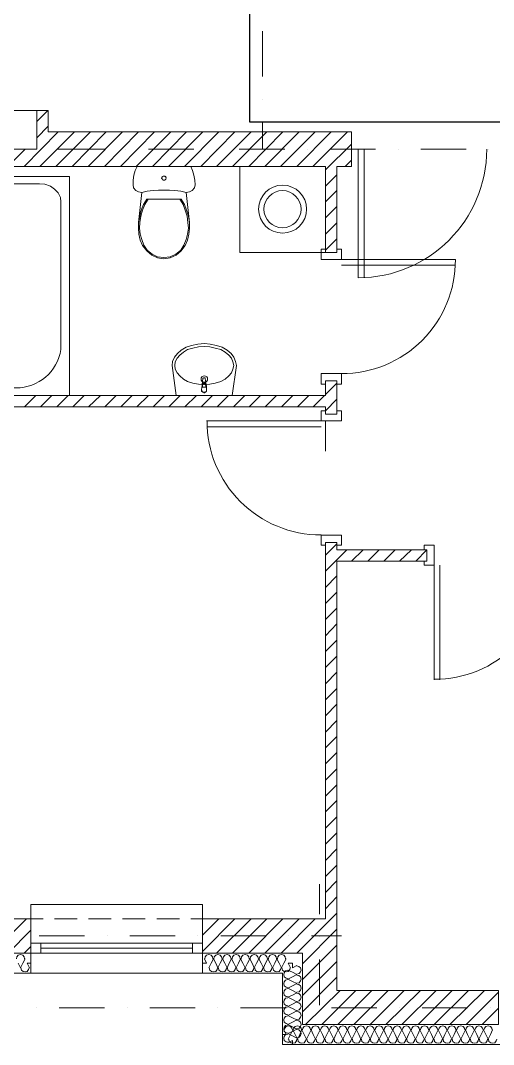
# Model space of a CAD drawing. Header units: millimetres. Extents: x 440 to 72591, y -28954 to 25941.
# Drawn here: x 18097 to 21405, y -24287 to -17130 of the extents above; entities that cross this region are included whole.
import ezdxf

# ---------------------------------------------------------------- set-up
doc = ezdxf.new("R2010")
doc.units = ezdxf.units.MM
doc.layers.add('podkład', color=7, linetype='Continuous')
doc.layers.add('rury', color=2, linetype='Continuous')

msp = doc.modelspace()

# ---------------------------------------------------------------- linework, layer by layer
at = {"layer": 'podkład', "color": 7, "lineweight": 5, "transparency": 33554572}
for points in [[(27249.7, -9973.1), (27249.7, -18290.6), (26849.7, -18290.6), (26849.7, -24287.4), (26217.9, -24287.4), (26217.9, -24147.7), (25217.9, -24147.7), (25217.9, -24287.4), (19929, -24287.4), (19929, -23789), (17030.6, -23789), (17030.6, -22789), (14649.7, -22789), (14649.7, -23789), (11751.2, -23789)], [(18211.6, -17760.4), (17411.6, -17760.4)], [(18430.6, -18030.2), (18690.9, -18030.2)], [(20500.4, -18030.2), (20500.4, -18928.7)], [(20014.7, -18150.9), (19751.2, -18150.9)], [(18944.9, -18331.8), (18922.7, -18541.3), (18932.2, -18496.9), (18941.7, -18455.6), (18957.6, -18417.5), (18979.8, -18379.4), (19221.1, -18379.4), (19243.3, -18417.5), (19259.2, -18455.6), (19271.9, -18496.9), (19278.2, -18541.3), (19256, -18331.8)], [(19211.6, -18379.4), (19233.8, -18417.5), (19249.7, -18455.6), (19262.4, -18496.9), (19268.7, -18541.3), (19271.9, -18582.6), (19265.5, -18623.9), (19256, -18662), (19240.1, -18700.1), (19217.9, -18735), (19183, -18763.6), (19144.9, -18782.6), (19100.4, -18785.8), (19056, -18782.6), (19017.9, -18763.6), (18983, -18735), (18960.8, -18700.1), (18944.9, -18662), (18935.4, -18623.9), (18929, -18582.6), (18932.2, -18541.3), (18938.5, -18496.9), (18951.2, -18455.6), (18967.1, -18417.5), (18989.3, -18379.4)], [(19278.2, -18541.3), (19278.2, -18582.6), (19275.1, -18623.9), (19265.5, -18665.2), (19249.7, -18703.3), (19221.1, -18741.3), (19186.2, -18769.9), (19144.9, -18789), (19100.4, -18795.3), (19056, -18789), (19014.7, -18769.9), (18979.8, -18741.3), (18951.2, -18703.3), (18935.4, -18665.2), (18925.8, -18623.9), (18922.7, -18582.6), (18922.7, -18541.3)], [(20341.7, -18801.7), (20341.7, -18728.6), (20310, -18728.6)], [(20341.7, -18839.8), (21138.5, -18839.8)], [(20310, -19671.5), (20341.7, -19671.5), (20341.7, -19598.5), (20198.9, -19598.5), (20198.9, -19671.5), (20230.6, -19671.5)], [(19363.9, -19709.6), (19367.1, -19681), (19363.9, -19709.6), (19363.9, -19712.8), (19363.9, -19716), (19367.1, -19719.1), (19367.1, -19722.3), (19370.3, -19725.5), (19373.5, -19728.6), (19376.6, -19728.6), (19379.8, -19728.6), (19383, -19728.6), (19386.2, -19728.6), (19389.3, -19728.6), (19392.5, -19728.6), (19392.5, -19725.5), (19395.7, -19722.3), (19398.9, -19719.1), (19398.9, -19716), (19398.9, -19712.8), (19398.9, -19709.6), (19398.9, -19681), (19398.9, -19709.6)], [(19395.7, -19674.7), (19395.7, -19677.9), (19398.9, -19681), (19395.7, -19677.9), (19395.7, -19674.7), (19392.5, -19671.5), (19389.3, -19668.3), (19386.2, -19668.3), (19383, -19665.2), (19379.8, -19665.2), (19376.6, -19668.3), (19373.5, -19668.3), (19370.3, -19671.5), (19367.1, -19674.7)], [(19367.1, -19674.7), (19367.1, -19674.7)], [(19389.3, -19674.7), (19389.3, -19674.7)], [(19395.7, -19674.7), (19395.7, -19674.7)], [(19186.2, -19750.9), (19186.2, -19750.9)], [(19398.9, -19706.4), (19398.9, -19709.6), (19398.9, -19712.8), (19398.9, -19716), (19398.9, -19719.1), (19398.9, -19722.3), (19395.7, -19722.3), (19392.5, -19725.5), (19392.5, -19728.6), (19389.3, -19728.6), (19386.2, -19731.8), (19383, -19731.8), (19379.8, -19731.8), (19376.6, -19728.6), (19373.5, -19728.6), (19370.3, -19725.5), (19367.1, -19722.3), (19363.9, -19722.3), (19363.9, -19719.1), (19363.9, -19716), (19363.9, -19712.8), (19363.9, -19709.6), (19363.9, -19706.4)], [(19363.9, -19709.6), (19363.9, -19709.6)], [(19363.9, -19712.8), (19363.9, -19712.8)], [(19392.5, -19693.7), (19370.3, -19693.7)], [(19398.9, -19709.6), (19398.9, -19709.6)], [(19398.9, -19712.8), (19398.9, -19712.8)], [(20310, -19858.8), (20341.7, -19858.8), (20341.7, -19928.6), (20198.9, -19928.6), (20198.9, -19858.8), (20230.6, -19858.8)], [(20198.9, -19928.6), (19398.9, -19928.6)], [(20230.6, -20141.3), (20230.6, -19928.6)], [(20198.9, -19969.9), (19402, -19969.9)], [(20310, -20798.5), (20341.7, -20798.5), (20341.7, -20728.6), (20198.9, -20728.6), (20198.9, -20798.5), (20230.6, -20798.5)], [(20919.5, -20830.2), (20919.5, -20798.5), (20989.3, -20798.5), (20989.3, -20938.2), (20919.5, -20938.2), (20919.5, -20909.6)], [(20989.3, -20938.2), (20989.3, -21738.2)], [(21030.6, -20938.2), (21030.6, -21738.2)], [(20230.6, -23239.8), (20230.6, -22979.4)], [(19370.3, -23408), (19370.3, -23309.6), (18170.3, -23309.6), (18170.3, -23408)], [(20310, -23427.1), (20310, -23687.4)], [(18170.3, -23789), (18170.3, -23649.3), (18240.1, -23649.3), (19300.4, -23649.3), (19300.4, -23579.4)], [(18170.3, -23579.4), (19370.3, -23579.4)], [(18240.1, -23579.4), (18240.1, -23649.3)], [(18240.1, -23614.4), (19300.4, -23614.4)], [(19300.4, -23649.3), (19370.3, -23649.3), (19370.3, -23789)], [(20468.7, -23909.6), (20729, -23909.6)]]:
    msp.add_lwpolyline(points, dxfattribs=at)
at = {"layer": 'podkład', "color": 6, "lineweight": 5, "transparency": 33554572}
for points in [[(19789.3, -17522.3), (19789.3, -17204.8)], [(19789.3, -17681), (19789.3, -17681)], [(19789.3, -18030.2), (19789.3, -17839.8)], [(18198.9, -18030.2), (18198.9, -18030.2)], [(18357.6, -18030.2), (18675.1, -18030.2)], [(18833.8, -18030.2), (18833.8, -18030.2)], [(18992.5, -18030.2), (19310, -18030.2)], [(19468.7, -18030.2), (19468.7, -18030.2)], [(19627.4, -18030.2), (19944.9, -18030.2)], [(20103.6, -18030.2), (20103.6, -18030.2)], [(20262.4, -18030.2), (20579.8, -18030.2)], [(20738.5, -18030.2), (20738.5, -18030.2)], [(20897.3, -18030.2), (21214.7, -18030.2)], [(21373.5, -18030.2), (21373.5, -18030.2)], [(20189.3, -23166.7), (20189.3, -23376.3)], [(18227.4, -23528.6), (18544.9, -23528.6)], [(18703.6, -23528.6), (18703.6, -23528.6)], [(18862.4, -23528.6), (19179.8, -23528.6)], [(19338.5, -23528.6), (19338.5, -23528.6)], [(19497.3, -23528.6), (19814.7, -23528.6)], [(19973.5, -23528.6), (19973.5, -23528.6)], [(20132.2, -23528.6), (20341.7, -23528.6)], [(20189.3, -23535), (20189.3, -23535)], [(20189.3, -23693.7), (20189.3, -24011.2)], [(18208.4, -24030.2), (18208.4, -24030.2)], [(18367.1, -24030.2), (18684.6, -24030.2)], [(18843.3, -24030.2), (18843.3, -24030.2)], [(19002, -24030.2), (19319.5, -24030.2)], [(19478.2, -24030.2), (19478.2, -24030.2)], [(19637, -24030.2), (19954.4, -24030.2)], [(20113.1, -24030.2), (20113.1, -24030.2)], [(20271.9, -24030.2), (20589.3, -24030.2)], [(20748.1, -24030.2), (20748.1, -24030.2)], [(20906.8, -24030.2), (21224.3, -24030.2)], [(21383, -24030.2), (21383, -24030.2)], [(20189.3, -24169.9), (20189.3, -24169.9)]]:
    msp.add_lwpolyline(points, dxfattribs=at)
at = {"layer": 'podkład', "color": 1, "lineweight": 5, "transparency": 33554572}
for points in [[(17411.6, -18030.2), (18211.6, -18030.2), (18211.6, -17760.4), (18290.9, -17760.4), (18290.9, -17909.6), (20411.6, -17909.6), (20411.6, -18150.9), (20310, -18150.9), (20310, -18750.9), (20230.6, -18750.9), (20230.6, -18150.9), (17690.9, -18150.9)], [(17690.9, -19750.9), (20230.6, -19750.9), (20230.6, -19649.3), (20310, -19649.3), (20310, -19881), (20230.6, -19881), (20230.6, -19830.2), (17411.6, -19830.2)], [(17411.6, -23408), (18170.3, -23408), (18170.3, -23649.3), (17170.3, -23649.3)]]:
    msp.add_lwpolyline(points, dxfattribs=at)
at = {"layer": 'podkład', "color": 8, "lineweight": 5, "true_color": 0x808080, "transparency": 33554572}
for points in [[(18211.6, -17836.6), (18287.7, -17760.4)], [(18211.6, -17950.9), (18290.9, -17868.3)], [(18122.7, -18150.9), (18360.8, -17909.6)], [(18233.8, -18150.9), (18475.1, -17909.6)], [(18344.9, -18150.9), (18586.2, -17909.6)], [(18459.2, -18150.9), (18697.3, -17909.6)], [(18570.3, -18150.9), (18811.6, -17909.6)], [(18684.6, -18150.9), (18922.7, -17909.6)], [(18795.7, -18150.9), (19033.8, -17909.6)], [(18906.8, -18150.9), (19148.1, -17909.6)], [(19021.1, -18150.9), (19259.2, -17909.6)], [(19132.2, -18150.9), (19373.5, -17909.6)], [(19243.3, -18150.9), (19484.6, -17909.6)], [(19357.6, -18150.9), (19595.7, -17909.6)], [(19468.7, -18150.9), (19710, -17909.6)], [(19579.8, -18150.9), (19821.1, -17909.6)], [(19694.1, -18150.9), (19932.2, -17909.6)], [(19805.2, -18150.9), (20046.5, -17909.6)], [(19916.3, -18150.9), (20157.6, -17909.6)], [(20030.6, -18150.9), (20268.7, -17909.6)], [(20141.7, -18150.9), (20383, -17909.6)], [(18008.4, -18150.9), (18129, -18030.2)], [(20230.6, -18173.1), (20411.6, -17995.3)], [(20367.1, -18150.9), (20411.6, -18106.4)], [(20230.6, -18287.4), (20310, -18208)], [(20230.6, -18398.5), (20310, -18319.1)], [(20230.6, -18509.6), (20310, -18430.2)], [(20230.6, -18623.9), (20310, -18544.5)], [(20230.6, -18735), (20310, -18655.6)], [(20230.6, -19744.5), (20310, -19665.2)], [(18125.8, -19830.2), (18205.2, -19750.9)], [(18237, -19830.2), (18316.3, -19750.9)], [(18351.2, -19830.2), (18430.6, -19750.9)], [(18462.4, -19830.2), (18541.7, -19750.9)], [(18573.5, -19830.2), (18656, -19750.9)], [(18687.8, -19830.2), (18767.1, -19750.9)], [(18798.9, -19830.2), (18878.2, -19750.9)], [(18910, -19830.2), (18992.5, -19750.9)], [(19024.3, -19830.2), (19103.6, -19750.9)], [(19135.4, -19830.2), (19214.7, -19750.9)], [(19246.5, -19830.2), (19329, -19750.9)], [(19360.8, -19830.2), (19440.1, -19750.9)], [(19471.9, -19830.2), (19551.2, -19750.9)], [(19586.2, -19830.2), (19665.5, -19750.9)], [(19697.3, -19830.2), (19776.6, -19750.9)], [(19808.4, -19830.2), (19887.7, -19750.9)], [(19922.7, -19830.2), (20002, -19750.9)], [(20033.8, -19830.2), (20113.1, -19750.9)], [(20144.9, -19830.2), (20224.3, -19750.9)], [(20230.6, -19858.8), (20310, -19776.3)], [(20230.6, -20868.3), (20310, -20789)], [(20230.6, -20979.4), (20379.8, -20830.2)], [(20411.6, -20909.6), (20494.1, -20830.2)], [(20525.8, -20909.6), (20605.2, -20830.2)], [(20637, -20909.6), (20716.3, -20830.2)], [(20748.1, -20909.6), (20830.6, -20830.2)], [(20862.4, -20909.6), (20938.5, -20830.2)], [(20230.6, -21093.7), (20310, -21011.2)], [(20230.6, -21204.8), (20310, -21125.5)], [(20230.6, -21316), (20310, -21236.6)], [(20230.6, -21430.2), (20310, -21347.7)], [(20230.6, -21541.3), (20310, -21462)], [(20230.6, -21652.5), (20310, -21573.1)], [(20230.6, -21766.7), (20310, -21684.2)], [(20230.6, -21877.9), (20310, -21798.5)], [(20230.6, -21989), (20310, -21909.6)], [(20230.6, -22103.3), (20310, -22023.9)], [(20230.6, -22214.4), (20310, -22135)], [(20230.6, -22325.5), (20310, -22246.1)], [(20230.6, -22439.8), (20310, -22360.4)], [(20230.6, -22550.9), (20310, -22471.5)], [(20230.6, -22662), (20310, -22582.6)], [(20230.6, -22776.3), (20310, -22696.9)], [(20230.6, -22887.4), (20310, -22808)], [(20230.6, -23001.7), (20310, -22919.1)], [(20230.6, -23112.8), (20310, -23033.4)], [(20230.6, -23223.9), (20310, -23144.5)], [(20230.6, -23338.2), (20310, -23255.6)], [(20030.6, -23649.3), (20310, -23369.9)], [(17897.3, -23649.3), (18138.5, -23408)], [(19370.3, -23411.2), (19373.5, -23408)], [(19370.3, -23522.3), (19484.6, -23408)], [(19370.3, -23636.6), (19595.7, -23408)], [(19468.7, -23649.3), (19710, -23408)], [(19579.8, -23649.3), (19821.1, -23408)], [(19694.1, -23649.3), (19932.2, -23408)], [(19805.2, -23649.3), (20046.5, -23408)], [(19919.5, -23649.3), (20157.6, -23408)], [(18011.6, -23649.3), (18170.3, -23487.4)], [(20068.7, -23722.3), (20310, -23481)], [(18122.7, -23649.3), (18170.3, -23601.7)], [(20068.7, -23833.4), (20310, -23592.1)], [(18125.8, -23687.4), (18122.7, -23674.7), (18113.1, -23662), (18097.3, -23658.8), (18081.4, -23662), (18071.9, -23674.7), (18068.7, -23687.4)], [(18081.4, -23719.1), (18097.3, -23750.9), (18113.1, -23719.1), (18129, -23687.4)], [(19370.3, -23719.1), (19398.9, -23719.1), (19383, -23687.4)], [(19443.3, -23687.4), (19440.1, -23674.7), (19430.6, -23662), (19414.7, -23658.8), (19398.9, -23662), (19389.3, -23674.7), (19386.2, -23687.4)], [(19414.7, -23750.9), (19430.6, -23719.1), (19446.5, -23687.4), (19462.4, -23719.1), (19478.2, -23750.9), (19494.1, -23719.1), (19510, -23687.4), (19525.8, -23719.1), (19541.7, -23750.9), (19557.6, -23719.1), (19573.5, -23687.4), (19589.3, -23719.1), (19605.2, -23750.9), (19621.1, -23719.1), (19637, -23687.4), (19652.8, -23719.1), (19668.7, -23750.9), (19684.6, -23719.1), (19700.4, -23687.4), (19716.3, -23719.1), (19732.2, -23750.9), (19748.1, -23719.1), (19763.9, -23687.4), (19779.8, -23719.1), (19795.7, -23750.9), (19811.6, -23719.1), (19827.4, -23687.4), (19843.3, -23719.1), (19859.2, -23750.9), (19875.1, -23719.1), (19890.9, -23687.4), (19906.8, -23719.1), (19922.7, -23750.9), (19938.5, -23719.1), (19954.4, -23687.4)], [(19506.8, -23687.4), (19503.6, -23674.7), (19494.1, -23662), (19478.2, -23658.8), (19462.4, -23662), (19452.8, -23674.7), (19449.7, -23687.4)], [(19570.3, -23687.4), (19567.1, -23674.7), (19557.6, -23662), (19541.7, -23658.8), (19525.8, -23662), (19516.3, -23674.7), (19513.1, -23687.4)], [(19633.8, -23687.4), (19630.6, -23674.7), (19621.1, -23662), (19605.2, -23658.8), (19589.3, -23662), (19579.8, -23674.7), (19576.6, -23687.4)], [(19697.3, -23687.4), (19694.1, -23674.7), (19684.6, -23662), (19668.7, -23658.8), (19652.8, -23662), (19643.3, -23674.7), (19640.1, -23687.4)], [(19760.8, -23687.4), (19757.6, -23674.7), (19748.1, -23662), (19732.2, -23658.8), (19716.3, -23662), (19706.8, -23674.7), (19703.6, -23687.4)], [(19824.3, -23687.4), (19821.1, -23674.7), (19811.6, -23662), (19795.7, -23658.8), (19779.8, -23662), (19770.3, -23674.7), (19767.1, -23687.4)], [(19887.7, -23687.4), (19884.6, -23674.7), (19875.1, -23662), (19859.2, -23658.8), (19843.3, -23662), (19833.8, -23674.7), (19830.6, -23687.4)], [(19951.2, -23687.4), (19948.1, -23674.7), (19938.5, -23662), (19922.7, -23658.8), (19906.8, -23662), (19897.3, -23674.7), (19894.1, -23687.4)], [(18100.4, -23750.9), (18103.6, -23766.7), (18116.3, -23776.3), (18129, -23779.4), (18144.9, -23776.3), (18154.4, -23763.6), (18157.6, -23750.9)], [(18170.3, -23719.1), (18144.9, -23719.1), (18160.8, -23750.9)], [(19417.9, -23750.9), (19421.1, -23766.7), (19433.8, -23776.3), (19446.5, -23779.4), (19462.4, -23776.3), (19471.9, -23763.6), (19475.1, -23750.9)], [(19481.4, -23750.9), (19484.6, -23766.7), (19497.3, -23776.3), (19510, -23779.4), (19525.8, -23776.3), (19535.4, -23763.6), (19538.5, -23750.9)], [(19544.9, -23750.9), (19548.1, -23766.7), (19560.8, -23776.3), (19573.5, -23779.4), (19589.3, -23776.3), (19598.9, -23763.6), (19602, -23750.9)], [(19608.4, -23750.9), (19611.6, -23766.7), (19624.3, -23776.3), (19637, -23779.4), (19652.8, -23776.3), (19662.4, -23763.6), (19665.5, -23750.9)], [(19671.9, -23750.9), (19675.1, -23766.7), (19687.7, -23776.3), (19700.4, -23779.4), (19716.3, -23776.3), (19725.8, -23763.6), (19729, -23750.9)], [(19735.4, -23750.9), (19738.5, -23766.7), (19751.2, -23776.3), (19763.9, -23779.4), (19779.8, -23776.3), (19789.3, -23763.6), (19792.5, -23750.9)], [(19798.9, -23750.9), (19802, -23766.7), (19814.7, -23776.3), (19827.4, -23779.4), (19843.3, -23776.3), (19852.8, -23763.6), (19856, -23750.9)], [(19862.4, -23750.9), (19865.5, -23766.7), (19878.2, -23776.3), (19890.9, -23779.4), (19906.8, -23776.3), (19916.3, -23763.6), (19919.5, -23750.9)], [(19925.8, -23750.9), (19929, -23766.7), (19941.7, -23776.3), (19954.4, -23779.4), (19970.3, -23776.3), (19979.8, -23763.6), (19983, -23750.9)], [(19986.2, -23750.9), (19970.3, -23719.1), (19998.9, -23719.1), (19998.9, -23750.9), (20030.6, -23735)], [(20030.6, -23795.3), (20046.5, -23792.1), (20056, -23779.4), (20059.2, -23766.7), (20056, -23750.9), (20043.3, -23741.3), (20030.6, -23738.2)], [(20068.7, -23944.5), (20310, -23706.4)], [(19967.1, -23769.9), (19951.2, -23773.1), (19941.7, -23785.8), (19938.5, -23798.5), (19941.7, -23814.4), (19954.4, -23823.9), (19967.1, -23827.1)], [(20030.6, -24242.9), (19998.9, -24227.1), (19967.1, -24211.2), (19998.9, -24195.3), (20030.6, -24179.4), (19998.9, -24163.6), (19967.1, -24147.7), (19998.9, -24131.8), (20030.6, -24115.9), (19998.9, -24100.1), (19967.1, -24084.2), (19998.9, -24068.3), (20030.6, -24052.5), (19998.9, -24036.6), (19967.1, -24020.7), (19998.9, -24004.8), (20030.6, -23989), (19998.9, -23973.1), (19967.1, -23957.2), (19998.9, -23941.3), (20030.6, -23925.5), (19998.9, -23909.6), (19967.1, -23893.7), (19998.9, -23877.9), (20030.6, -23862), (19998.9, -23846.1), (19967.1, -23830.2), (19998.9, -23814.4), (20030.6, -23798.5), (19998.9, -23782.6), (19967.1, -23766.7)], [(20030.6, -23858.8), (20046.5, -23855.6), (20056, -23842.9), (20059.2, -23830.2), (20056, -23814.4), (20043.3, -23804.8), (20030.6, -23801.7)], [(20068.7, -24058.8), (20310, -23817.5)], [(19967.1, -23833.4), (19951.2, -23836.6), (19941.7, -23849.3), (19938.5, -23862), (19941.7, -23877.9), (19954.4, -23887.4), (19967.1, -23890.6)], [(19967.1, -23896.9), (19951.2, -23900.1), (19941.7, -23912.8), (19938.5, -23925.5), (19941.7, -23941.3), (19954.4, -23950.9), (19967.1, -23954)], [(20030.6, -23922.3), (20046.5, -23919.1), (20056, -23906.4), (20059.2, -23893.7), (20056, -23877.9), (20043.3, -23868.3), (20030.6, -23865.2)], [(19967.1, -23960.4), (19951.2, -23963.6), (19941.7, -23976.3), (19938.5, -23989), (19941.7, -24004.8), (19954.4, -24014.4), (19967.1, -24017.5)], [(20030.6, -23985.8), (20046.5, -23982.6), (20056, -23969.9), (20059.2, -23957.2), (20056, -23941.3), (20043.3, -23931.8), (20030.6, -23928.6)], [(20090.9, -24147.7), (20332.2, -23909.6)], [(20205.2, -24147.7), (20443.3, -23909.6)], [(20316.3, -24147.7), (20554.4, -23909.6)], [(20427.4, -24147.7), (20668.7, -23909.6)], [(20541.7, -24147.7), (20779.8, -23909.6)], [(20652.8, -24147.7), (20894.1, -23909.6)], [(20763.9, -24147.7), (21005.2, -23909.6)], [(20878.2, -24147.7), (21116.3, -23909.6)], [(20989.3, -24147.7), (21230.6, -23909.6)], [(21100.4, -24147.7), (21341.7, -23909.6)], [(21214.7, -24147.7), (21440.1, -23922.3)], [(19967.1, -24023.9), (19951.2, -24027.1), (19941.7, -24039.8), (19938.5, -24052.5), (19941.7, -24068.3), (19954.4, -24077.9), (19967.1, -24081)], [(20030.6, -24049.3), (20046.5, -24046.1), (20056, -24033.4), (20059.2, -24020.7), (20056, -24004.8), (20043.3, -23995.3), (20030.6, -23992.1)], [(21325.8, -24147.7), (21440.1, -24033.4)], [(19967.1, -24087.4), (19951.2, -24090.6), (19941.7, -24103.3), (19938.5, -24115.9), (19941.7, -24131.8), (19954.4, -24141.3), (19967.1, -24144.5)], [(20030.6, -24112.8), (20046.5, -24109.6), (20056, -24096.9), (20059.2, -24084.2), (20056, -24068.3), (20043.3, -24058.8), (20030.6, -24055.6)], [(20030.6, -24176.3), (20046.5, -24173.1), (20056, -24160.4), (20059.2, -24147.7), (20056, -24131.8), (20043.3, -24122.3), (20030.6, -24119.1)], [(19929, -24217.5), (19954.4, -24217.5), (19938.5, -24185.8)], [(19967.1, -24150.9), (19951.2, -24154), (19941.7, -24166.7), (19938.5, -24179.4), (19941.7, -24195.3), (19954.4, -24204.8), (19967.1, -24208)], [(19998.9, -24185.8), (19995.7, -24173.1), (19986.2, -24160.4), (19970.3, -24157.2), (19954.4, -24160.4), (19944.9, -24173.1), (19941.7, -24185.8)], [(19970.3, -24249.3), (19986.2, -24217.5), (20002, -24185.8), (20017.9, -24217.5), (20033.8, -24249.3), (20049.7, -24217.5), (20065.5, -24185.8), (20081.4, -24217.5), (20097.3, -24249.3), (20113.1, -24217.5), (20129, -24185.8), (20144.9, -24217.5), (20160.8, -24249.3), (20176.6, -24217.5), (20192.5, -24185.8), (20208.4, -24217.5), (20224.3, -24249.3), (20240.1, -24217.5), (20256, -24185.8), (20271.9, -24217.5), (20287.7, -24249.3), (20303.6, -24217.5), (20319.5, -24185.8), (20335.4, -24217.5), (20351.2, -24249.3), (20367.1, -24217.5), (20383, -24185.8), (20398.9, -24217.5), (20414.7, -24249.3), (20430.6, -24217.5), (20446.5, -24185.8), (20462.4, -24217.5), (20478.2, -24249.3), (20494.1, -24217.5), (20510, -24185.8), (20525.8, -24217.5), (20541.7, -24249.3), (20557.6, -24217.5), (20573.5, -24185.8), (20589.3, -24217.5), (20605.2, -24249.3), (20621.1, -24217.5), (20637, -24185.8), (20652.8, -24217.5), (20668.7, -24249.3), (20684.6, -24217.5), (20700.4, -24185.8), (20716.3, -24217.5), (20732.2, -24249.3), (20748.1, -24217.5), (20763.9, -24185.8), (20779.8, -24217.5), (20795.7, -24249.3), (20811.6, -24217.5), (20827.4, -24185.8), (20843.3, -24217.5), (20859.2, -24249.3), (20875.1, -24217.5), (20890.9, -24185.8), (20906.8, -24217.5), (20922.7, -24249.3), (20938.5, -24217.5), (20954.4, -24185.8), (20970.3, -24217.5), (20986.2, -24249.3), (21002, -24217.5), (21017.9, -24185.8), (21033.8, -24217.5), (21049.7, -24249.3), (21065.5, -24217.5), (21081.4, -24185.8), (21097.3, -24217.5), (21113.1, -24249.3), (21129, -24217.5), (21144.9, -24185.8), (21160.8, -24217.5), (21176.6, -24249.3), (21192.5, -24217.5), (21208.4, -24185.8), (21224.3, -24217.5), (21240.1, -24249.3), (21256, -24217.5), (21271.9, -24185.8), (21287.7, -24217.5), (21303.6, -24249.3), (21319.5, -24217.5), (21335.4, -24185.8), (21351.2, -24217.5), (21367.1, -24249.3), (21383, -24217.5), (21398.9, -24185.8)], [(20062.4, -24185.8), (20059.2, -24173.1), (20049.7, -24160.4), (20033.8, -24157.2), (20017.9, -24160.4), (20008.4, -24173.1), (20005.2, -24185.8)], [(20030.6, -24239.8), (20046.5, -24236.6), (20056, -24223.9), (20059.2, -24211.2), (20056, -24195.3), (20043.3, -24185.8), (20030.6, -24182.6)], [(20125.8, -24185.8), (20122.7, -24173.1), (20113.1, -24160.4), (20097.3, -24157.2), (20081.4, -24160.4), (20071.9, -24173.1), (20068.7, -24185.8)], [(20189.3, -24185.8), (20186.2, -24173.1), (20176.6, -24160.4), (20160.8, -24157.2), (20144.9, -24160.4), (20135.4, -24173.1), (20132.2, -24185.8)], [(20252.8, -24185.8), (20249.7, -24173.1), (20240.1, -24160.4), (20224.3, -24157.2), (20208.4, -24160.4), (20198.9, -24173.1), (20195.7, -24185.8)], [(20316.3, -24185.8), (20313.1, -24173.1), (20303.6, -24160.4), (20287.7, -24157.2), (20271.9, -24160.4), (20262.4, -24173.1), (20259.2, -24185.8)], [(20379.8, -24185.8), (20376.6, -24173.1), (20367.1, -24160.4), (20351.2, -24157.2), (20335.4, -24160.4), (20325.8, -24173.1), (20322.7, -24185.8)], [(20443.3, -24185.8), (20440.1, -24173.1), (20430.6, -24160.4), (20414.7, -24157.2), (20398.9, -24160.4), (20389.3, -24173.1), (20386.2, -24185.8)], [(20506.8, -24185.8), (20503.6, -24173.1), (20494.1, -24160.4), (20478.2, -24157.2), (20462.4, -24160.4), (20452.8, -24173.1), (20449.7, -24185.8)], [(20570.3, -24185.8), (20567.1, -24173.1), (20557.6, -24160.4), (20541.7, -24157.2), (20525.8, -24160.4), (20516.3, -24173.1), (20513.1, -24185.8)], [(20633.8, -24185.8), (20630.6, -24173.1), (20621.1, -24160.4), (20605.2, -24157.2), (20589.3, -24160.4), (20579.8, -24173.1), (20576.6, -24185.8)], [(20697.3, -24185.8), (20694.1, -24173.1), (20684.6, -24160.4), (20668.7, -24157.2), (20652.8, -24160.4), (20643.3, -24173.1), (20640.1, -24185.8)], [(20760.8, -24185.8), (20757.6, -24173.1), (20748.1, -24160.4), (20732.2, -24157.2), (20716.3, -24160.4), (20706.8, -24173.1), (20703.6, -24185.8)], [(20824.3, -24185.8), (20821.1, -24173.1), (20811.6, -24160.4), (20795.7, -24157.2), (20779.8, -24160.4), (20770.3, -24173.1), (20767.1, -24185.8)], [(20887.7, -24185.8), (20884.6, -24173.1), (20875.1, -24160.4), (20859.2, -24157.2), (20843.3, -24160.4), (20833.8, -24173.1), (20830.6, -24185.8)], [(20951.2, -24185.8), (20948.1, -24173.1), (20938.5, -24160.4), (20922.7, -24157.2), (20906.8, -24160.4), (20897.3, -24173.1), (20894.1, -24185.8)], [(21014.7, -24185.8), (21011.6, -24173.1), (21002, -24160.4), (20986.2, -24157.2), (20970.3, -24160.4), (20960.8, -24173.1), (20957.6, -24185.8)], [(21078.2, -24185.8), (21075.1, -24173.1), (21065.5, -24160.4), (21049.7, -24157.2), (21033.8, -24160.4), (21024.3, -24173.1), (21021.1, -24185.8)], [(21141.7, -24185.8), (21138.5, -24173.1), (21129, -24160.4), (21113.1, -24157.2), (21097.3, -24160.4), (21087.7, -24173.1), (21084.6, -24185.8)], [(21205.2, -24185.8), (21202, -24173.1), (21192.5, -24160.4), (21176.6, -24157.2), (21160.8, -24160.4), (21151.2, -24173.1), (21148.1, -24185.8)], [(21268.7, -24185.8), (21265.5, -24173.1), (21256, -24160.4), (21240.1, -24157.2), (21224.3, -24160.4), (21214.7, -24173.1), (21211.6, -24185.8)], [(21332.2, -24185.8), (21329, -24173.1), (21319.5, -24160.4), (21303.6, -24157.2), (21287.7, -24160.4), (21278.2, -24173.1), (21275.1, -24185.8)], [(21395.7, -24185.8), (21392.5, -24173.1), (21383, -24160.4), (21367.1, -24157.2), (21351.2, -24160.4), (21341.7, -24173.1), (21338.5, -24185.8)], [(19967.1, -24214.4), (19951.2, -24217.5), (19941.7, -24230.2), (19938.5, -24242.9), (19941.7, -24258.8), (19954.4, -24268.3), (19967.1, -24271.5)], [(19998.9, -24287.4), (19998.9, -24258.8), (19967.1, -24274.7)], [(19973.5, -24249.3), (19976.6, -24265.2), (19989.3, -24274.7), (20002, -24277.9), (20017.9, -24274.7), (20027.4, -24262), (20030.6, -24249.3)], [(20037, -24249.3), (20040.1, -24265.2), (20052.8, -24274.7), (20065.5, -24277.9), (20081.4, -24274.7), (20090.9, -24262), (20094.1, -24249.3)], [(20100.4, -24249.3), (20103.6, -24265.2), (20116.3, -24274.7), (20129, -24277.9), (20144.9, -24274.7), (20154.4, -24262), (20157.6, -24249.3)], [(20163.9, -24249.3), (20167.1, -24265.2), (20179.8, -24274.7), (20192.5, -24277.9), (20208.4, -24274.7), (20217.9, -24262), (20221.1, -24249.3)], [(20227.4, -24249.3), (20230.6, -24265.2), (20243.3, -24274.7), (20256, -24277.9), (20271.9, -24274.7), (20281.4, -24262), (20284.6, -24249.3)], [(20290.9, -24249.3), (20294.1, -24265.2), (20306.8, -24274.7), (20319.5, -24277.9), (20335.4, -24274.7), (20344.9, -24262), (20348.1, -24249.3)], [(20354.4, -24249.3), (20357.6, -24265.2), (20370.3, -24274.7), (20383, -24277.9), (20398.9, -24274.7), (20408.4, -24262), (20411.6, -24249.3)], [(20417.9, -24249.3), (20421.1, -24265.2), (20433.8, -24274.7), (20446.5, -24277.9), (20462.4, -24274.7), (20471.9, -24262), (20475.1, -24249.3)], [(20481.4, -24249.3), (20484.6, -24265.2), (20497.3, -24274.7), (20510, -24277.9), (20525.8, -24274.7), (20535.4, -24262), (20538.5, -24249.3)], [(20544.9, -24249.3), (20548.1, -24265.2), (20560.8, -24274.7), (20573.5, -24277.9), (20589.3, -24274.7), (20598.9, -24262), (20602, -24249.3)], [(20608.4, -24249.3), (20611.6, -24265.2), (20624.3, -24274.7), (20637, -24277.9), (20652.8, -24274.7), (20662.4, -24262), (20665.5, -24249.3)], [(20671.9, -24249.3), (20675.1, -24265.2), (20687.8, -24274.7), (20700.4, -24277.9), (20716.3, -24274.7), (20725.8, -24262), (20729, -24249.3)], [(20735.4, -24249.3), (20738.5, -24265.2), (20751.2, -24274.7), (20763.9, -24277.9), (20779.8, -24274.7), (20789.3, -24262), (20792.5, -24249.3)], [(20798.9, -24249.3), (20802, -24265.2), (20814.7, -24274.7), (20827.4, -24277.9), (20843.3, -24274.7), (20852.8, -24262), (20856, -24249.3)], [(20862.4, -24249.3), (20865.5, -24265.2), (20878.2, -24274.7), (20890.9, -24277.9), (20906.8, -24274.7), (20916.3, -24262), (20919.5, -24249.3)], [(20925.8, -24249.3), (20929, -24265.2), (20941.7, -24274.7), (20954.4, -24277.9), (20970.3, -24274.7), (20979.8, -24262), (20983, -24249.3)], [(20989.3, -24249.3), (20992.5, -24265.2), (21005.2, -24274.7), (21017.9, -24277.9), (21033.8, -24274.7), (21043.3, -24262), (21046.5, -24249.3)], [(21052.8, -24249.3), (21056, -24265.2), (21068.7, -24274.7), (21081.4, -24277.9), (21097.3, -24274.7), (21106.8, -24262), (21110, -24249.3)], [(21116.3, -24249.3), (21119.5, -24265.2), (21132.2, -24274.7), (21144.9, -24277.9), (21160.8, -24274.7), (21170.3, -24262), (21173.5, -24249.3)], [(21179.8, -24249.3), (21183, -24265.2), (21195.7, -24274.7), (21208.4, -24277.9), (21224.3, -24274.7), (21233.8, -24262), (21237, -24249.3)], [(21243.3, -24249.3), (21246.5, -24265.2), (21259.2, -24274.7), (21271.9, -24277.9), (21287.7, -24274.7), (21297.3, -24262), (21300.4, -24249.3)], [(21306.8, -24249.3), (21310, -24265.2), (21322.7, -24274.7), (21335.4, -24277.9), (21351.2, -24274.7), (21360.8, -24262), (21363.9, -24249.3)], [(21370.3, -24249.3), (21373.5, -24265.2), (21386.2, -24274.7), (21398.9, -24277.9), (21414.7, -24274.7), (21424.3, -24262), (21427.4, -24249.3)]]:
    msp.add_lwpolyline(points, dxfattribs=at)
at = {"layer": 'podkład', "color": 7, "lineweight": 5, "transparency": 33554572}
for points in [[(20459.2, -18030.2), (20459.2, -18928.7, 0.413427), (21357.6, -18030.2)], [(20341.7, -19598.5, 0.416376), (21138.5, -18801.7), (20341.7, -18801.7), (20198.9, -18801.7), (20198.9, -18728.6), (20230.6, -18728.6)]]:
    msp.add_lwpolyline(points, format="xyb", dxfattribs=at)
for points in [[(18913.1, -18150.9), (19287.8, -18150.9), (19300.4, -18179.4), (19310, -18211.2), (19316.3, -18246.1), (19319.5, -18277.9), (19313.1, -18300.1), (19297.3, -18319.1), (19278.2, -18328.6), (19256, -18331.8), (19217.9, -18322.3), (19176.6, -18319.1), (19138.5, -18316), (19100.4, -18316), (19062.4, -18316), (19024.3, -18319.1), (18983, -18322.3), (18944.9, -18331.8), (18922.7, -18328.6), (18903.6, -18319.1), (18887.7, -18300.1), (18884.6, -18277.9), (18884.6, -18246.1), (18890.9, -18211.2), (18900.4, -18179.4)], [(19630.6, -18150.9), (19630.6, -18750.9), (20230.6, -18750.9), (20230.6, -18150.9)], [(17690.9, -19750.9), (17690.9, -18220.7), (18440.1, -18220.7), (18440.1, -19750.9)], [(19084.6, -18230.2), (19084.6, -18233.4), (19087.7, -18236.6), (19087.7, -18239.8), (19090.9, -18242.9), (19094.1, -18242.9), (19094.1, -18246.1), (19097.3, -18246.1), (19100.4, -18246.1), (19103.6, -18246.1), (19106.8, -18246.1), (19106.8, -18242.9), (19110, -18242.9), (19113.1, -18239.8), (19113.1, -18236.6), (19116.3, -18233.4), (19116.3, -18230.2), (19113.1, -18227.1), (19113.1, -18223.9), (19113.1, -18220.7), (19110, -18220.7), (19106.8, -18217.5), (19103.6, -18217.5), (19100.4, -18217.5), (19097.3, -18217.5), (19094.1, -18217.5), (19090.9, -18220.7), (19087.7, -18220.7), (19087.7, -18223.9), (19087.7, -18227.1)], [(19576.6, -19750.9), (19608.4, -19541.3), (19602, -19512.8), (19589.3, -19484.2), (19570.3, -19458.8), (19541.7, -19433.4), (19506.8, -19414.4), (19468.7, -19401.7), (19424.3, -19392.1), (19383, -19389), (19338.5, -19392.1), (19294.1, -19401.7), (19256, -19414.4), (19221.1, -19433.4), (19195.7, -19458.8), (19173.5, -19484.2), (19160.8, -19512.8), (19157.6, -19541.3), (19186.2, -19750.9)], [(19265.5, -19652.5), (19237, -19636.6), (19211.6, -19614.4), (19192.5, -19592.1), (19179.8, -19566.7), (19176.6, -19541.3), (19179.8, -19516), (19192.5, -19490.6), (19211.6, -19468.3), (19237, -19449.3), (19265.5, -19430.2), (19303.6, -19420.7), (19341.7, -19411.2), (19383, -19408), (19421.1, -19411.2), (19459.2, -19420.7), (19497.3, -19430.2), (19529, -19449.3), (19554.4, -19468.3), (19573.5, -19490.6), (19583, -19516), (19589.3, -19541.3), (19583, -19566.7), (19573.5, -19592.1), (19554.4, -19614.4), (19529, -19636.6), (19497.3, -19652.5), (19459.2, -19665.2), (19421.1, -19671.5), (19383, -19674.7), (19341.7, -19671.5), (19303.6, -19665.2)], [(19367.1, -19681), (19367.1, -19677.9), (19367.1, -19674.7), (19373.5, -19633.4), (19373.5, -19630.2), (19376.6, -19630.2), (19376.6, -19627.1), (19379.8, -19627.1), (19383, -19627.1), (19386.2, -19627.1), (19389.3, -19630.2), (19389.3, -19633.4), (19395.7, -19674.7), (19395.7, -19671.5), (19392.5, -19671.5), (19389.3, -19668.3), (19386.2, -19665.2), (19383, -19665.2), (19379.8, -19665.2), (19376.6, -19665.2), (19373.5, -19668.3), (19370.3, -19671.5), (19367.1, -19671.5), (19367.1, -19674.7), (19367.1, -19677.9)], [(19370.3, -19693.7), (19370.3, -19681), (19373.5, -19677.9), (19373.5, -19674.7), (19376.6, -19674.7), (19376.6, -19671.5), (19379.8, -19671.5), (19383, -19671.5), (19386.2, -19671.5), (19386.2, -19674.7), (19389.3, -19674.7), (19389.3, -19677.9), (19392.5, -19677.9), (19392.5, -19681), (19392.5, -19693.7)], [(20468.7, -20909.6), (20729, -20909.6)], [(20230.6, -22738.2), (20230.6, -23001.7)]]:
    msp.add_lwpolyline(points, close=True, dxfattribs=at)
msp.add_lwpolyline([(18379.8, -19430.2), (18379.8, -18398.5), (18376.6, -18366.7), (18360.8, -18335), (18335.4, -18309.6), (18306.8, -18287.4), (18268.7, -18274.7), (18230.6, -18271.5), (17900.4, -18271.5), (17862.4, -18274.7), (17824.3, -18287.4), (17795.7, -18309.6), (17770.3, -18335), (17754.4, -18366.7), (17751.2, -18398.5), (17751.2, -19430.2, 0.853052)], format="xyb", close=True, dxfattribs=at)
at = {"layer": 'podkład', "color": 1, "lineweight": 5, "transparency": 33554572}
msp.add_lwpolyline([(19370.3, -23649.3), (19370.3, -23408), (20230.6, -23408), (20230.6, -20779.4), (20310, -20779.4), (20310, -20830.2), (20938.5, -20830.2), (20938.5, -20909.6), (20310, -20909.6), (20310, -23909.6), (21440.1, -23909.6), (21440.1, -24147.7), (20068.7, -24147.7), (20068.7, -23649.3)], close=True, dxfattribs=at)
at = {"layer": 'podkład', "lineweight": 5, "transparency": 33554572}
for points in [[(18170.3, -23408), (18256, -23408)], [(18335.4, -23408), (18494.1, -23408)], [(18573.5, -23408), (18732.2, -23408)], [(18811.6, -23408), (18970.3, -23408)], [(19049.7, -23408), (19208.4, -23408)], [(19287.8, -23408), (19370.3, -23408)]]:
    msp.add_lwpolyline(points, dxfattribs=at)
at = {"layer": 'podkład', "color": 7, "lineweight": 5, "transparency": 33554572}
for centre, radius in [((19930.2, -18448.7), 167.7), ((19929.5, -18449.1), 130)]:
    msp.add_circle(centre, radius, dxfattribs=at)
for centre, start, end in [((20195.9, -19931.6), 179.78824, 270.21176), ((20992.3, -20941.1), 269.78852, 0.21148)]:
    msp.add_arc(centre, 793.9, start, end, dxfattribs=at)
msp.add_ellipse((19383, -19636.3), major_axis=(23.2, 0), ratio=0.966193, start_param=4.711802, end_param=10.994987, dxfattribs=at)
at = {"layer": 'rury', "lineweight": 30}
msp.add_lwpolyline([(24870.3, -18206.1), (24870.3, -17840.8), (19700.3, -17840.8), (19700.3, -16596.6), (19432, -16596.6), (19432, -16365.2)], dxfattribs=at)

doc.saveas('drawing.dxf')
